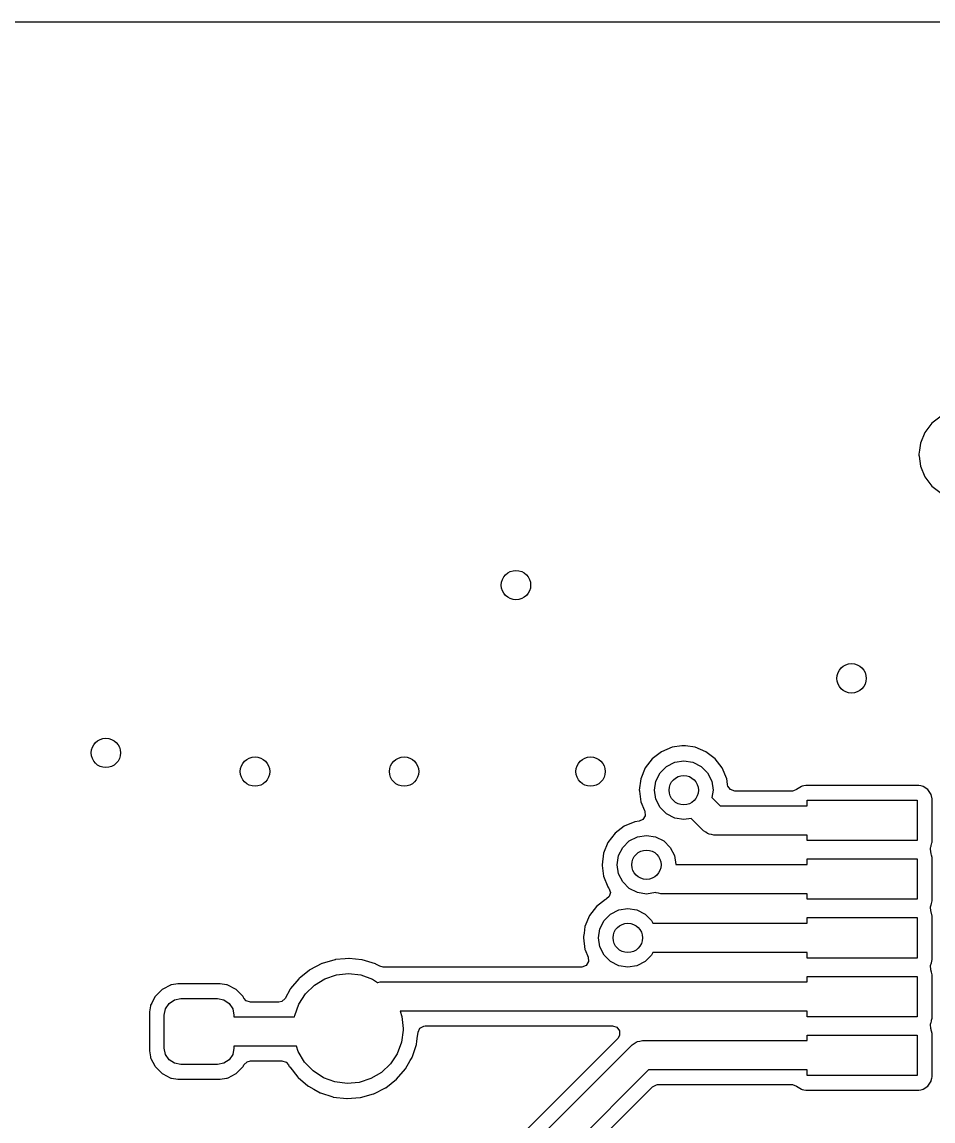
# Model space of a CAD drawing. Extents: x 3.91 to 7.47, y -4.88 to -2.92.
# Drawn here: x 5.364 to 5.852, y -3.505 to -2.915 of the extents above; entities that cross this region are included whole.
import ezdxf

# ---------------------------------------------------------------- set-up
doc = ezdxf.new("R2010")
doc.units = 0
doc.header["$MEASUREMENT"] = 0
doc.layers.add('BLACK', color=7, linetype='CONTINUOUS')

msp = doc.modelspace()

# ---------------------------------------------------------------- linework, layer by layer
at = {"layer": 'BLACK', "linetype": 'CONTINUOUS'}
for p, q in [((3.91047, -2.91541), (7.46688, -2.91541)), ((5.85181, -3.13066), (5.84802, -3.13559)), ((5.85675, -3.12687), (5.85181, -3.13066)), ((5.84802, -3.13559), (5.84564, -3.14135)), ((5.84564, -3.14135), (5.84515, -3.14505)), ((5.84486, -3.14725), (5.84483, -3.14752)), ((5.84483, -3.14752), (5.84486, -3.14777)), ((5.84515, -3.14505), (5.84486, -3.14725)), ((5.84486, -3.14777), (5.84494, -3.14836)), ((5.84494, -3.14836), (5.84564, -3.15369)), ((5.84564, -3.15369), (5.84802, -3.15944)), ((5.84802, -3.15944), (5.85181, -3.16438)), ((5.85181, -3.16438), (5.85675, -3.16817)), ((5.70675, -3.30687), (5.70181, -3.31066)), ((5.7125, -3.30448), (5.70675, -3.30687)), ((5.71767, -3.3038), (5.7125, -3.30448)), ((5.71842, -3.3037), (5.71767, -3.3038)), ((5.71867, -3.30367), (5.71842, -3.3037)), ((5.71893, -3.3037), (5.71867, -3.30367)), ((5.71968, -3.3038), (5.71893, -3.3037)), ((5.72485, -3.30448), (5.71968, -3.3038)), ((5.7306, -3.30687), (5.72485, -3.30448)), ((5.73554, -3.31066), (5.7306, -3.30687)), ((5.70181, -3.31066), (5.69802, -3.31559)), ((5.70942, -3.31478), (5.71381, -3.31254)), ((5.71381, -3.31254), (5.71867, -3.31177)), ((5.71867, -3.31177), (5.72354, -3.31254)), ((5.72354, -3.31254), (5.72793, -3.31478)), ((5.73933, -3.31559), (5.73554, -3.31066)), ((5.69802, -3.31559), (5.69564, -3.32135)), ((5.7037, -3.32265), (5.70593, -3.31826)), ((5.70593, -3.31826), (5.70942, -3.31478)), ((5.72793, -3.31478), (5.73142, -3.31826)), ((5.73142, -3.31826), (5.73365, -3.32265)), ((5.74171, -3.32135), (5.73933, -3.31559)), ((5.69564, -3.32135), (5.69483, -3.32752)), ((5.70293, -3.32752), (5.7037, -3.32265)), ((5.73365, -3.32265), (5.73442, -3.32752)), ((5.74189, -3.32276), (5.74171, -3.32135)), ((5.74213, -3.32458), (5.74189, -3.32276)), ((5.74229, -3.32528), (5.74213, -3.32458)), ((5.74371, -3.32723), (5.74229, -3.32528)), ((5.78308, -3.32522), (5.78219, -3.3254)), ((5.78412, -3.32502), (5.78308, -3.32522)), ((5.84473, -3.32502), (5.78412, -3.32502)), ((5.84576, -3.32522), (5.84473, -3.32502)), ((5.84665, -3.3254), (5.84576, -3.32522)), ((5.69483, -3.32752), (5.69486, -3.32777)), ((5.69486, -3.32777), (5.69489, -3.32797)), ((5.69489, -3.32797), (5.69564, -3.33369)), ((5.7037, -3.33238), (5.70293, -3.32752)), ((5.73442, -3.32752), (5.73379, -3.3315)), ((5.746, -3.32797), (5.74371, -3.32723)), ((5.77695, -3.32797), (5.746, -3.32797)), ((5.77756, -3.32792), (5.77695, -3.32797)), ((5.77914, -3.32712), (5.77756, -3.32792)), ((5.7792, -3.32722), (5.77914, -3.32712)), ((5.78182, -3.32547), (5.7792, -3.32722)), ((5.78219, -3.3254), (5.78182, -3.32547)), ((5.78219, -3.3254), (5.78219, -3.3254)), ((5.84703, -3.32547), (5.84665, -3.3254)), ((5.84665, -3.3254), (5.84665, -3.3254)), ((5.84964, -3.32722), (5.84703, -3.32547)), ((5.85139, -3.32983), (5.84964, -3.32722)), ((5.85184, -3.33213), (5.85139, -3.32983)), ((5.69564, -3.33369), (5.69759, -3.33839)), ((5.70593, -3.33677), (5.7037, -3.33238)), ((5.70942, -3.34026), (5.70593, -3.33677)), ((5.73379, -3.3315), (5.73816, -3.33586)), ((5.73816, -3.33586), (5.7849, -3.33586)), ((5.7849, -3.33586), (5.7849, -3.33291)), ((5.7849, -3.33291), (5.84395, -3.33291)), ((5.84395, -3.33291), (5.84395, -3.35456)), ((5.85184, -3.35534), (5.85184, -3.33213)), ((5.69796, -3.34124), (5.69671, -3.3433)), ((5.69759, -3.33839), (5.69778, -3.33884)), ((5.69778, -3.33884), (5.69796, -3.34124)), ((5.71381, -3.34249), (5.70942, -3.34026)), ((5.71867, -3.34326), (5.71381, -3.34249)), ((5.72266, -3.34263), (5.71867, -3.34326)), ((5.72933, -3.34931), (5.72266, -3.34263)), ((5.68675, -3.34687), (5.68181, -3.35066)), ((5.6925, -3.34448), (5.68675, -3.34687)), ((5.69468, -3.3442), (5.6925, -3.34448)), ((5.69671, -3.3433), (5.69468, -3.3442)), ((5.68181, -3.35066), (5.67802, -3.35559)), ((5.68593, -3.35826), (5.68942, -3.35478)), ((5.68942, -3.35478), (5.69381, -3.35254)), ((5.69381, -3.35254), (5.69867, -3.35177)), ((5.69867, -3.35177), (5.70354, -3.35254)), ((5.70354, -3.35254), (5.70793, -3.35478)), ((5.70793, -3.35478), (5.71142, -3.35826)), ((5.73044, -3.35), (5.72933, -3.34931)), ((5.73147, -3.35083), (5.73044, -3.35)), ((5.73191, -3.35093), (5.73147, -3.35083)), ((5.73229, -3.35117), (5.73191, -3.35093)), ((5.7336, -3.35132), (5.73229, -3.35117)), ((5.73488, -3.35161), (5.7336, -3.35132)), ((5.7849, -3.35161), (5.73488, -3.35161)), ((5.7849, -3.35456), (5.7849, -3.35161)), ((5.84395, -3.35456), (5.7849, -3.35456)), ((5.67802, -3.35559), (5.67564, -3.36135)), ((5.6837, -3.36265), (5.68593, -3.35826)), ((5.71142, -3.35826), (5.71365, -3.36265)), ((5.85097, -3.35858), (5.85116, -3.35799)), ((5.85116, -3.36098), (5.85097, -3.35858)), ((5.85116, -3.35799), (5.85117, -3.35796)), ((5.85117, -3.35796), (5.85139, -3.35764)), ((5.85139, -3.35764), (5.85147, -3.35722)), ((5.85147, -3.35722), (5.85176, -3.35576)), ((5.85176, -3.35576), (5.85184, -3.35534)), ((5.67564, -3.36135), (5.67483, -3.36752)), ((5.68293, -3.36752), (5.6837, -3.36265)), ((5.71365, -3.36265), (5.7144, -3.36736)), ((5.7849, -3.36736), (5.7849, -3.36441)), ((5.7849, -3.36441), (5.84395, -3.36441)), ((5.84395, -3.36441), (5.84395, -3.38606)), ((5.85117, -3.36101), (5.85116, -3.36098)), ((5.85139, -3.36133), (5.85117, -3.36101)), ((5.85146, -3.3617), (5.85139, -3.36133)), ((5.85161, -3.36244), (5.85146, -3.3617)), ((5.85146, -3.3617), (5.85146, -3.3617)), ((5.85184, -3.36363), (5.85161, -3.36244)), ((5.85184, -3.38684), (5.85184, -3.36363)), ((5.67483, -3.36752), (5.67486, -3.36777)), ((5.67486, -3.36777), (5.67489, -3.36794)), ((5.67489, -3.36794), (5.67564, -3.37369)), ((5.6837, -3.37238), (5.68293, -3.36752)), ((5.68593, -3.37677), (5.6837, -3.37238)), ((5.7144, -3.36736), (5.7849, -3.36736)), ((5.67564, -3.37369), (5.67802, -3.37944)), ((5.68942, -3.38026), (5.68593, -3.37677)), ((5.67802, -3.37944), (5.67836, -3.37988)), ((5.67836, -3.37988), (5.6785, -3.38006)), ((5.6785, -3.38006), (5.67931, -3.38233)), ((5.67931, -3.38233), (5.67862, -3.38464)), ((5.69381, -3.38249), (5.68942, -3.38026)), ((5.69867, -3.38326), (5.69381, -3.38249)), ((5.70352, -3.3825), (5.69867, -3.38326)), ((5.70379, -3.38266), (5.70352, -3.3825)), ((5.7051, -3.38281), (5.70379, -3.38266)), ((5.70638, -3.38311), (5.7051, -3.38281)), ((5.7849, -3.38311), (5.70638, -3.38311)), ((5.7849, -3.38606), (5.7849, -3.38311)), ((5.67181, -3.38989), (5.66802, -3.39483)), ((5.67675, -3.3861), (5.67181, -3.38989)), ((5.67699, -3.386), (5.67675, -3.3861)), ((5.67721, -3.38587), (5.67699, -3.386)), ((5.67862, -3.38464), (5.67718, -3.38581)), ((5.67718, -3.38581), (5.67721, -3.38587)), ((5.84395, -3.38606), (5.7849, -3.38606)), ((5.85097, -3.39007), (5.85116, -3.38949)), ((5.85116, -3.39247), (5.85097, -3.39007)), ((5.85116, -3.38949), (5.85117, -3.38946)), ((5.85117, -3.38946), (5.85139, -3.38914)), ((5.85139, -3.38914), (5.85153, -3.3884)), ((5.85153, -3.3884), (5.85171, -3.38752)), ((5.85171, -3.38752), (5.85184, -3.38684)), ((5.66802, -3.39483), (5.66564, -3.40058)), ((5.67593, -3.39749), (5.67942, -3.39401)), ((5.67942, -3.39401), (5.68381, -3.39177)), ((5.68381, -3.39177), (5.68867, -3.391)), ((5.68867, -3.391), (5.69354, -3.39177)), ((5.69354, -3.39177), (5.69793, -3.39401)), ((5.69793, -3.39401), (5.70142, -3.39749)), ((5.7849, -3.39886), (5.7849, -3.3959)), ((5.7849, -3.3959), (5.84395, -3.3959)), ((5.84395, -3.3959), (5.84395, -3.41756)), ((5.85117, -3.3925), (5.85116, -3.39247)), ((5.85139, -3.39282), (5.85117, -3.3925)), ((5.85146, -3.3932), (5.85139, -3.39282)), ((5.85151, -3.39344), (5.85146, -3.3932)), ((5.85146, -3.3932), (5.85146, -3.3932)), ((5.85184, -3.39513), (5.85151, -3.39344)), ((5.85184, -3.41833), (5.85184, -3.39513)), ((5.66564, -3.40058), (5.66517, -3.40418)), ((5.67293, -3.40675), (5.6737, -3.40188)), ((5.6737, -3.40188), (5.67593, -3.39749)), ((5.70142, -3.39749), (5.70211, -3.39886)), ((5.70211, -3.39886), (5.7849, -3.39886)), ((5.66493, -3.40599), (5.66483, -3.40675)), ((5.66483, -3.40675), (5.66564, -3.41292)), ((5.66517, -3.40418), (5.66493, -3.40599)), ((5.6737, -3.41162), (5.67293, -3.40675)), ((5.66564, -3.41292), (5.66574, -3.41316)), ((5.66574, -3.41316), (5.66574, -3.41316)), ((5.66574, -3.41316), (5.66736, -3.41707)), ((5.67593, -3.41601), (5.6737, -3.41162)), ((5.53145, -3.41851), (5.52477, -3.42047)), ((5.53163, -3.41845), (5.53145, -3.41851)), ((5.53145, -3.41851), (5.53145, -3.41851)), ((5.53182, -3.41844), (5.53163, -3.41845)), ((5.53695, -3.41797), (5.53182, -3.41844)), ((5.53182, -3.41844), (5.53182, -3.41844)), ((5.53894, -3.41779), (5.53695, -3.41797)), ((5.53913, -3.41781), (5.53894, -3.41779)), ((5.54605, -3.41854), (5.53913, -3.41781)), ((5.53913, -3.41781), (5.53913, -3.41781)), ((5.54624, -3.41856), (5.54605, -3.41854)), ((5.54605, -3.41854), (5.54605, -3.41854)), ((5.55325, -3.42073), (5.54624, -3.41856)), ((5.66755, -3.41947), (5.66629, -3.42152)), ((5.66736, -3.41707), (5.66755, -3.41947)), ((5.67942, -3.41949), (5.67593, -3.41601)), ((5.68381, -3.42173), (5.67942, -3.41949)), ((5.69793, -3.41949), (5.69354, -3.42173)), ((5.70142, -3.41601), (5.69793, -3.41949)), ((5.70213, -3.4146), (5.70142, -3.41601)), ((5.7849, -3.4146), (5.70213, -3.4146)), ((5.7849, -3.41756), (5.7849, -3.4146)), ((5.84395, -3.41756), (5.7849, -3.41756)), ((5.85149, -3.42013), (5.85167, -3.4192)), ((5.85167, -3.4192), (5.85184, -3.41833)), ((5.51794, -3.42405), (5.51321, -3.42785)), ((5.51809, -3.42393), (5.51794, -3.42405)), ((5.51794, -3.42405), (5.51794, -3.42405)), ((5.52459, -3.42053), (5.51809, -3.42393)), ((5.52477, -3.42047), (5.52459, -3.42053)), ((5.52477, -3.42047), (5.52477, -3.42047)), ((5.55341, -3.42082), (5.55325, -3.42073)), ((5.55558, -3.42199), (5.55341, -3.42082)), ((5.55341, -3.42082), (5.55341, -3.42082)), ((5.55743, -3.42246), (5.55558, -3.42199)), ((5.66376, -3.42246), (5.55743, -3.42246)), ((5.66406, -3.42245), (5.66376, -3.42246)), ((5.66629, -3.42152), (5.66406, -3.42245)), ((5.68867, -3.4225), (5.68381, -3.42173)), ((5.69354, -3.42173), (5.68867, -3.4225)), ((5.85097, -3.42157), (5.85116, -3.42099)), ((5.85116, -3.42397), (5.85097, -3.42157)), ((5.85116, -3.42099), (5.85117, -3.42096)), ((5.85117, -3.424), (5.85116, -3.42397)), ((5.85117, -3.42096), (5.85139, -3.42064)), ((5.85139, -3.42432), (5.85117, -3.424)), ((5.85139, -3.42064), (5.85149, -3.42013)), ((5.85146, -3.4247), (5.85139, -3.42432)), ((5.85156, -3.42519), (5.85146, -3.4247)), ((5.85146, -3.4247), (5.85146, -3.4247)), ((5.85184, -3.42662), (5.85156, -3.42519)), ((5.44736, -3.43142), (5.44389, -3.43197)), ((5.44751, -3.43139), (5.44736, -3.43142)), ((5.44736, -3.43142), (5.44736, -3.43142)), ((5.46984, -3.43139), (5.44751, -3.43139)), ((5.46999, -3.43142), (5.46984, -3.43139)), ((5.47346, -3.43197), (5.46999, -3.43142)), ((5.46999, -3.43142), (5.46999, -3.43142)), ((5.51224, -3.42867), (5.50777, -3.434)), ((5.51237, -3.42853), (5.51224, -3.42867)), ((5.51321, -3.42785), (5.51237, -3.42853)), ((5.5205, -3.43212), (5.5261, -3.42867)), ((5.5261, -3.42867), (5.53233, -3.42655)), ((5.53233, -3.42655), (5.53888, -3.42586)), ((5.53888, -3.42586), (5.54542, -3.42664)), ((5.54542, -3.42664), (5.55162, -3.42885)), ((5.55162, -3.42885), (5.55446, -3.43065)), ((5.55446, -3.43065), (5.55456, -3.43064)), ((5.55456, -3.43064), (5.55584, -3.43035)), ((5.55584, -3.43035), (5.7849, -3.43035)), ((5.7849, -3.43035), (5.7849, -3.4274)), ((5.7849, -3.4274), (5.84395, -3.4274)), ((5.84395, -3.4274), (5.84395, -3.44905)), ((5.85184, -3.44983), (5.85184, -3.42662)), ((5.43886, -3.43443), (5.43511, -3.43818)), ((5.43914, -3.43429), (5.43886, -3.43443)), ((5.44332, -3.43216), (5.43914, -3.43429)), ((5.43914, -3.43429), (5.43914, -3.43429)), ((5.44359, -3.43202), (5.44332, -3.43216)), ((5.44332, -3.43216), (5.44332, -3.43216)), ((5.44389, -3.43197), (5.44359, -3.43202)), ((5.44389, -3.43197), (5.44389, -3.43197)), ((5.47376, -3.43202), (5.47346, -3.43197)), ((5.47346, -3.43197), (5.47346, -3.43197)), ((5.47403, -3.43216), (5.47376, -3.43202)), ((5.47821, -3.43429), (5.47403, -3.43216)), ((5.47403, -3.43216), (5.47403, -3.43216)), ((5.47849, -3.43443), (5.47821, -3.43429)), ((5.47821, -3.43429), (5.47821, -3.43429)), ((5.48224, -3.43818), (5.47849, -3.43443)), ((5.50756, -3.43431), (5.50486, -3.43922)), ((5.50765, -3.43415), (5.50756, -3.43431)), ((5.50777, -3.434), (5.50765, -3.43415)), ((5.50777, -3.434), (5.50777, -3.434)), ((5.51223, -3.44226), (5.51579, -3.43673)), ((5.51579, -3.43673), (5.5205, -3.43212)), ((5.43265, -3.44321), (5.43213, -3.4465)), ((5.4327, -3.44291), (5.43265, -3.44321)), ((5.43265, -3.44321), (5.43265, -3.44321)), ((5.4333, -3.44174), (5.4327, -3.44291)), ((5.43497, -3.43845), (5.4333, -3.44174)), ((5.43511, -3.43818), (5.43497, -3.43845)), ((5.43497, -3.43845), (5.43497, -3.43845)), ((5.44065, -3.44476), (5.44257, -3.44188)), ((5.44257, -3.44188), (5.44544, -3.43996)), ((5.44544, -3.43996), (5.44883, -3.43929)), ((5.44883, -3.43929), (5.46852, -3.43929)), ((5.46852, -3.43929), (5.47191, -3.43996)), ((5.47191, -3.43996), (5.47478, -3.44188)), ((5.47478, -3.44188), (5.4767, -3.44476)), ((5.48238, -3.43845), (5.48224, -3.43818)), ((5.48271, -3.43911), (5.48238, -3.43845)), ((5.48238, -3.43845), (5.48238, -3.43845)), ((5.4839, -3.44049), (5.48271, -3.43911)), ((5.48619, -3.44124), (5.4839, -3.44049)), ((5.50145, -3.44124), (5.48619, -3.44124)), ((5.50311, -3.44087), (5.50145, -3.44124)), ((5.50486, -3.43922), (5.50311, -3.44087)), ((5.50998, -3.44845), (5.51223, -3.44226)), ((5.43213, -3.4465), (5.43208, -3.44683)), ((5.43208, -3.44683), (5.43208, -3.46718)), ((5.43997, -3.44815), (5.44065, -3.44476)), ((5.43997, -3.46586), (5.43997, -3.44815)), ((5.4767, -3.44476), (5.47738, -3.44815)), ((5.47738, -3.44815), (5.47738, -3.44913)), ((5.47738, -3.44913), (5.50989, -3.44913)), ((5.50989, -3.44913), (5.50998, -3.44845)), ((5.7849, -3.4461), (5.56651, -3.4461)), ((5.56651, -3.4461), (5.56747, -3.44885)), ((5.56747, -3.44885), (5.5682, -3.45539)), ((5.7849, -3.44905), (5.7849, -3.4461)), ((5.84395, -3.44905), (5.7849, -3.44905)), ((5.57717, -3.45522), (5.57928, -3.45406)), ((5.57928, -3.45406), (5.58001, -3.45399)), ((5.58001, -3.45399), (5.68049, -3.45399)), ((5.68049, -3.45399), (5.68278, -3.45474)), ((5.68278, -3.45474), (5.6842, -3.45669)), ((5.85097, -3.45306), (5.85116, -3.45248)), ((5.85116, -3.45547), (5.85097, -3.45306)), ((5.85116, -3.45248), (5.85117, -3.45245)), ((5.85117, -3.45245), (5.85139, -3.45213)), ((5.85139, -3.45213), (5.85151, -3.45149)), ((5.85151, -3.45149), (5.85165, -3.45082)), ((5.85165, -3.45082), (5.85184, -3.44983)), ((5.68325, -3.46065), (5.53448, -3.60941)), ((5.56819, -3.45622), (5.56727, -3.46273)), ((5.5682, -3.45539), (5.56819, -3.45622)), ((5.57552, -3.46229), (5.57571, -3.46078)), ((5.57571, -3.46078), (5.57614, -3.4574)), ((5.57614, -3.4574), (5.57717, -3.45522)), ((5.6842, -3.4591), (5.68325, -3.46065)), ((5.6842, -3.45669), (5.6842, -3.4591)), ((5.7849, -3.46185), (5.7849, -3.45889)), ((5.7849, -3.45889), (5.84395, -3.45889)), ((5.84395, -3.45889), (5.84395, -3.48055)), ((5.85117, -3.4555), (5.85116, -3.45547)), ((5.85139, -3.45581), (5.85117, -3.4555)), ((5.85146, -3.45619), (5.85139, -3.45581)), ((5.8516, -3.45687), (5.85146, -3.45619)), ((5.85146, -3.45619), (5.85146, -3.45619)), ((5.85184, -3.45812), (5.8516, -3.45687)), ((5.85184, -3.48133), (5.85184, -3.45812)), ((5.44065, -3.46925), (5.43997, -3.46586)), ((5.47738, -3.46586), (5.4767, -3.46925)), ((5.51091, -3.46488), (5.47738, -3.46488)), ((5.47738, -3.46488), (5.47738, -3.46586)), ((5.51187, -3.46778), (5.51091, -3.46488)), ((5.53685, -3.6182), (5.69091, -3.46414)), ((5.56727, -3.46273), (5.56494, -3.46889)), ((5.5731, -3.47045), (5.57528, -3.4639)), ((5.57528, -3.4639), (5.57534, -3.46372)), ((5.57528, -3.4639), (5.57528, -3.4639)), ((5.57534, -3.46372), (5.57552, -3.46229)), ((5.69091, -3.46414), (5.69203, -3.46345)), ((5.69203, -3.46345), (5.69306, -3.46263)), ((5.69306, -3.46263), (5.6935, -3.46253)), ((5.6935, -3.46253), (5.69388, -3.46229)), ((5.69388, -3.46229), (5.69519, -3.46214)), ((5.69519, -3.46214), (5.69647, -3.46185)), ((5.69647, -3.46185), (5.7849, -3.46185)), ((5.43208, -3.46718), (5.4321, -3.46733)), ((5.4321, -3.46733), (5.4321, -3.46733)), ((5.4321, -3.46733), (5.43261, -3.47055)), ((5.43261, -3.47055), (5.4327, -3.4711)), ((5.4327, -3.4711), (5.43284, -3.47138)), ((5.43284, -3.47138), (5.43284, -3.47138)), ((5.43284, -3.47138), (5.43485, -3.47533)), ((5.44257, -3.47213), (5.44065, -3.46925)), ((5.44544, -3.47405), (5.44257, -3.47213)), ((5.47478, -3.47213), (5.47191, -3.47405)), ((5.4767, -3.46925), (5.47478, -3.47213)), ((5.51528, -3.47341), (5.51187, -3.46778)), ((5.56494, -3.46889), (5.56129, -3.47437)), ((5.5694, -3.47707), (5.57194, -3.4726)), ((5.57194, -3.4726), (5.57293, -3.47085)), ((5.57293, -3.47085), (5.57303, -3.47069)), ((5.57293, -3.47085), (5.57293, -3.47085)), ((5.57303, -3.47069), (5.5731, -3.47045)), ((5.43485, -3.47533), (5.43511, -3.47583)), ((5.43511, -3.47583), (5.43886, -3.47958)), ((5.44883, -3.47472), (5.44544, -3.47405)), ((5.46852, -3.47472), (5.44883, -3.47472)), ((5.47191, -3.47405), (5.46852, -3.47472)), ((5.47849, -3.47958), (5.48224, -3.47583)), ((5.48224, -3.47583), (5.4825, -3.47533)), ((5.4825, -3.47533), (5.48271, -3.4749)), ((5.48271, -3.4749), (5.48442, -3.4732)), ((5.48442, -3.4732), (5.48619, -3.47277)), ((5.48619, -3.47277), (5.50315, -3.47277)), ((5.50315, -3.47277), (5.50544, -3.47352)), ((5.50544, -3.47352), (5.50662, -3.47489)), ((5.50662, -3.47489), (5.50684, -3.47533)), ((5.50684, -3.47533), (5.50707, -3.47576)), ((5.50707, -3.47576), (5.50719, -3.47591)), ((5.50719, -3.47591), (5.50728, -3.47602)), ((5.50728, -3.47602), (5.51163, -3.48151)), ((5.51985, -3.47814), (5.51528, -3.47341)), ((5.52536, -3.48175), (5.51985, -3.47814)), ((5.69973, -3.4776), (5.55451, -3.62281)), ((5.56129, -3.47437), (5.55653, -3.47891)), ((5.56461, -3.48262), (5.5694, -3.47707)), ((5.7849, -3.4776), (5.69973, -3.4776)), ((5.7849, -3.48055), (5.7849, -3.4776)), ((5.43886, -3.47958), (5.43914, -3.47972)), ((5.43914, -3.47972), (5.43914, -3.47972)), ((5.43914, -3.47972), (5.44311, -3.48175)), ((5.44311, -3.48175), (5.44359, -3.48199)), ((5.44359, -3.48199), (5.44389, -3.48204)), ((5.44389, -3.48204), (5.44389, -3.48204)), ((5.44389, -3.48204), (5.44736, -3.48259)), ((5.44736, -3.48259), (5.44736, -3.48259)), ((5.44736, -3.48259), (5.44751, -3.48262)), ((5.44751, -3.48262), (5.46984, -3.48262)), ((5.46984, -3.48262), (5.46999, -3.48259)), ((5.46999, -3.48259), (5.47346, -3.48204)), ((5.46999, -3.48259), (5.46999, -3.48259)), ((5.47346, -3.48204), (5.47376, -3.48199)), ((5.47346, -3.48204), (5.47346, -3.48204)), ((5.47376, -3.48199), (5.47424, -3.48175)), ((5.47424, -3.48175), (5.47821, -3.47972)), ((5.47821, -3.47972), (5.47849, -3.47958)), ((5.47821, -3.47972), (5.47821, -3.47972)), ((5.51163, -3.48151), (5.51177, -3.48164)), ((5.51177, -3.48164), (5.51177, -3.48164)), ((5.51177, -3.48164), (5.51707, -3.48614)), ((5.53153, -3.48404), (5.52536, -3.48175)), ((5.53806, -3.48491), (5.53153, -3.48404)), ((5.54461, -3.48432), (5.53806, -3.48491)), ((5.55087, -3.48228), (5.54461, -3.48432)), ((5.55653, -3.47891), (5.55087, -3.48228)), ((5.55882, -3.48714), (5.56461, -3.48262)), ((5.84395, -3.48055), (5.7849, -3.48055)), ((5.84964, -3.48624), (5.85139, -3.48363)), ((5.85139, -3.48363), (5.85147, -3.48321)), ((5.85147, -3.48321), (5.85171, -3.48198)), ((5.85171, -3.48198), (5.85184, -3.48133)), ((5.51707, -3.48614), (5.51707, -3.48614)), ((5.51707, -3.48614), (5.51721, -3.48627)), ((5.51721, -3.48627), (5.51738, -3.48636)), ((5.51738, -3.48636), (5.51738, -3.48636)), ((5.51738, -3.48636), (5.52021, -3.48794)), ((5.52021, -3.48794), (5.52362, -3.48985)), ((5.52362, -3.48985), (5.5238, -3.48991)), ((5.5238, -3.48991), (5.53042, -3.49206)), ((5.55227, -3.49045), (5.55244, -3.49036)), ((5.55244, -3.49036), (5.55865, -3.48723)), ((5.55244, -3.49036), (5.55244, -3.49036)), ((5.55865, -3.48723), (5.55882, -3.48714)), ((5.55865, -3.48723), (5.55865, -3.48723)), ((5.5688, -3.61969), (5.70186, -3.48663)), ((5.70186, -3.48663), (5.70401, -3.48554)), ((5.70401, -3.48554), (5.70462, -3.48549)), ((5.70462, -3.48549), (5.77695, -3.48549)), ((5.77695, -3.48549), (5.77919, -3.48622)), ((5.77919, -3.48622), (5.7792, -3.48624)), ((5.7792, -3.48624), (5.78182, -3.48798)), ((5.78182, -3.48798), (5.78219, -3.48806)), ((5.78219, -3.48806), (5.78219, -3.48806)), ((5.78219, -3.48806), (5.78308, -3.48824)), ((5.78308, -3.48824), (5.78412, -3.48844)), ((5.78412, -3.48844), (5.84473, -3.48844)), ((5.84473, -3.48844), (5.84576, -3.48824)), ((5.84576, -3.48824), (5.84665, -3.48806)), ((5.84665, -3.48806), (5.84703, -3.48798)), ((5.84665, -3.48806), (5.84665, -3.48806)), ((5.84703, -3.48798), (5.84964, -3.48624)), ((5.53042, -3.49206), (5.53042, -3.49206)), ((5.53042, -3.49206), (5.5306, -3.49212)), ((5.5306, -3.49212), (5.53789, -3.49298)), ((5.53789, -3.49298), (5.53808, -3.49297)), ((5.53808, -3.49297), (5.54501, -3.49244)), ((5.53808, -3.49297), (5.53808, -3.49297)), ((5.54501, -3.49244), (5.5452, -3.49242)), ((5.54501, -3.49244), (5.54501, -3.49244)), ((5.5452, -3.49242), (5.55227, -3.49045))]:
    msp.add_line(p, q, dxfattribs=at)
at = {"layer": 'BLACK'}
for centre in [(5.62867, -3.21752), (5.80867, -3.26752), (5.40867, -3.30752), (5.48867, -3.31752), (5.56867, -3.31752), (5.66867, -3.31752), (5.71867, -3.32752), (5.69867, -3.36752), (5.68867, -3.40675)]:
    msp.add_circle(centre, 0.00787, dxfattribs=at)

doc.saveas('drawing.dxf')
